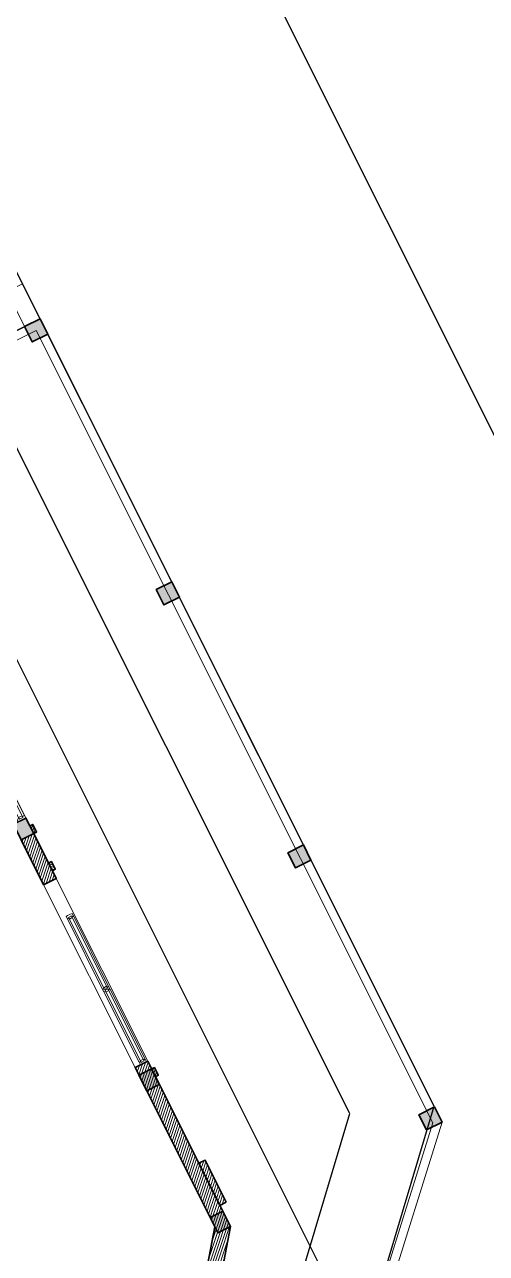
# Model space of a CAD drawing. Header units: millimetres. Extents: x 567980 to 569372, y 2065777 to 2066674.
# Drawn here: x 568902.29 to 568908.16, y 2066346.1 to 2066361.73 of the extents above; entities that cross this region are included whole.
import ezdxf
from ezdxf.xclip import XClip

# ---------------------------------------------------------------- set-up
doc = ezdxf.new("R2010")
doc.units = ezdxf.units.MM
doc.linetypes.add('CENTER', pattern=[3, 1.5, -0.5, 0.5, -0.5])
for name, color, linetype, lineweight in [('A-CAY', 76, 'Continuous', 13), ('A-COT VACH', 2, 'Continuous', 35), ('A-CUA', 25, 'Continuous', 5), ('A-HATCH', 251, 'Continuous', 5), ('A-NET MANH', 8, 'Continuous', 9), ('A-NET THAY', 125, 'Continuous', 18), ('A-TUONG', 255, 'Continuous', 35), ('boDnv', 54, 'Continuous', 25)]:
    doc.layers.add(name, color=color, linetype=linetype, lineweight=lineweight)
for name, color, linetype in [('ChiaLo', 128, 'CENTER'), ('datOlienke', 42, 'Continuous'), ('LogDg', 7, 'Continuous'), ('LoLK', 6, 'Continuous'), ('QH', 7, 'Continuous'), ('ViaHeS', 32, 'Continuous')]:
    doc.layers.add(name, color=color, linetype=linetype)
doc.styles.add('rms', font='romans.shx', dxfattribs={"width": 0.7, "bigfont": 'vns.shx'})
doc.linetypes.add('ADL', pattern='A,0.125,-0.15,["++",rms,S=0.5,R=0,X=0,Y=-0.2245],-1.35,1.125', length=2.75)

# ---------------------------------------------------------------- blocks, each defined once
blk = doc.blocks.new('NEN')
at = {"layer": 'boDnv', "color": 10, "linetype": 'ADL', "ltscale": 0.25}
blk.add_lwpolyline([(183.1000518419314, -44.00051056360826), (207.084434135817, -30.04647894273512), (208.9432025138522, -23.81880578841083), (166.8907636174699, 60.26124556688592), (160.8205677996157, 62.46321092476137), (135.4051013182616, 51.38498669466935), (133.3512845874066, 45.72319474746473), (177.3711863950593, -42.29062090371735)], close=True, dxfattribs=at)
at = {"layer": 'ChiaLo', "ltscale": 5}
blk.add_lwpolyline([(170.5710462371353, -30.92989512812346), (205.0044594099745, -13.70810494013131)], dxfattribs=at)
at = {"layer": 'datOlienke'}
blk.add_lwpolyline([(183.2288064891472, -45.08253165264614), (207.929454328143, -30.71177918626927), (210.0146404663101, -23.72550919861533), (167.6067212887574, 61.06529285456054), (160.7866246973863, 63.53928494360298), (134.6115844668821, 52.12997380155139), (132.2646801321534, 45.66022220952436), (176.6704280944541, -43.12505795946345)], close=True, dxfattribs=at)
at = {"layer": 'LogDg'}
blk.add_lwpolyline([(133.6610587976174, 54.98826172249392), (161.2003116438864, 66.99221287458204, -0.3988576539095415), (171.5519141927361, 63.23716593859717), (214.1338746638503, -21.90161594632082, -0.3958327164805437), (211.0019167545252, -32.39502137852833), (185.0194136062637, -47.51155287865549, -0.4328364540799716), (173.8413816260872, -44.17525505763479), (129.7026714563835, 44.07610717741773, -0.4297380397520337)], format="xyb", close=True, dxfattribs=at)
at = {"layer": 'LoLK'}
for points in [[(205.0044594102073, -13.70810494013131), (202.3205440560123, -8.34185873134993), (185.7746182456613, -16.61726440628991), (188.4585335995071, -21.98351061483845)], [(210.0146404663101, -23.72550919908099), (205.0044594099745, -13.70810493989848), (196.5079029127955, -17.95763758360408), (204.023443931248, -32.9842826819513), (207.9294543283759, -30.71177918720059)]]:
    blk.add_lwpolyline(points, close=True, dxfattribs=at)
at = {"layer": 'ViaHeS'}
blk.add_lwpolyline([(183.2288064891472, -45.08253165264614), (207.929454328143, -30.71177918626927), (210.0146404663101, -23.72550919861533), (167.6067212887574, 61.06529285456054), (160.7866246973863, 63.53928494360298), (134.6115844668821, 52.12997380155139), (132.2646801321534, 45.66022220952436), (176.6704280944541, -43.12505795946345)], close=True, dxfattribs=at)
blk = doc.blocks.new('NEN NO1')
at = {"layer": 'datOlienke'}
blk.add_lwpolyline([(4.684403039282188, 4.990029911976308), (2.88064504833892, 33.50997008080594), (-2.434951908420771, 38.49999999674037), (-97.23954948573373, 38.49999999976717), (-102.5029849235434, 33.50694464612752), (-104.0073882085271, 4.993055354105309), (-99.27082364656962, 0), (-3.492459654808044e-09, -3.725290298461914e-09)], close=True, dxfattribs=at)
at = {"layer": 'LoLK'}
for points in [[(-13.63541182270274, 38.4999999969732), (-19.63541182293557, 38.4999999969732), (-19.63541182340123, 19.99999999674037), (-13.63541182363406, 19.99999999650754)], [(-2.43495190795511, 38.49999999650754), (-13.6354118231684, 38.49999999674037), (-13.63541182363406, 28.9999999969732), (3.165880379965529, 28.99999999604188), (2.880645049503073, 33.50997008034028)]]:
    blk.add_lwpolyline(points, close=True, dxfattribs=at)
blk = doc.blocks.new('*U404')
at = {"layer": 'A-CUA', "color": 32}
for points in [[(60, -40.0000000000291), (45.00000000005821, -40), (45.00000000005821, -18.40746915910089), (0, -18.40746915910089), (0, -40), (0, -40), (0, -81.59253080412093), (0, -81.59253080412093), (0, -103.1850616265758), (45.00000000005821, -103.1850616265758), (45.00000000005821, -81.59253080412093), (60, -81.59253080412093)], [(30, -81.59253080415003), (59.99999999994179, -81.59253080415003), (60, -40.0000000000291), (29.99999999994179, -40.0000000000291)], [(1292.49999782312, -81.59253080415003), (1262.499997823178, -81.59253080415003), (1262.49999782312, -40.0000000000291), (1292.499997823178, -40.0000000000291)], [(1322.49999782309, -81.59253080415003), (1307.499997823061, -81.59253080415003), (1307.499997823003, -40.0000000000291), (1322.499997823119, -40.0000000000291), (1322.499997823119, -18.40746915910089), (1277.499997823062, -18.40746915910089), (1277.499997823033, -40.0000000000291), (1292.499997823178, -40.0000000000291), (1292.49999782312, -81.59253080415003), (1277.499997823062, -81.59253080415003), (1277.499997823062, -103.1850616265758), (1322.499997823119, -103.1850616265758)], [(1307.499997823061, -81.59253080415003), (1337.499997823003, -81.59253080415003), (1337.499997823061, -40.0000000000291), (1307.499997823003, -40.0000000000291)], [(2539.999995646181, -40.0000000000291), (2554.999995646123, -40), (2554.999995646123, -18.40746915910089), (2599.999995646181, -18.40746915910089), (2599.999995646181, -40), (2599.999995646181, -40), (2599.999995646181, -81.59253080412093), (2599.999995646181, -81.59253080412093), (2599.999995646181, -103.1850616265758), (2554.999995646123, -103.1850616265758), (2554.999995646123, -81.59253080412093), (2539.999995646181, -81.59253080412093)], [(2569.999995646181, -81.59253080415003), (2539.999995646239, -81.59253080415003), (2539.999995646181, -40.0000000000291), (2569.999995646239, -40.0000000000291)]]:
    blk.add_lwpolyline(points, close=True, dxfattribs=at)
at = {"layer": 'A-CUA', "color": 37, "lineweight": -2}
for points in [[(45.00000000005821, -18.40746915910089), (1277.499997823062, -18.40746915910089), (1277.499997823062, -40), (45.00000000005821, -40)], [(45.00000000005821, -81.59253080412093), (1277.499997823062, -81.59253080412093), (1277.499997823062, -103.1850616265758), (45.00000000005821, -103.1850616265758)], [(2554.999995646123, -18.40746915910089), (1322.499997823119, -18.40746915910089), (1322.499997823119, -40), (2554.999995646123, -40)], [(2554.999995646123, -81.59253080412093), (1322.499997823119, -81.59253080412093), (1322.499997823119, -103.1850616265758), (2554.999995646123, -103.1850616265758)]]:
    blk.add_lwpolyline(points, close=True, dxfattribs=at)
blk = doc.blocks.new('phào cửa')
at = {"layer": 'A-HATCH'}
h = blk.add_hatch(dxfattribs=at)
h.set_pattern_fill('ANSI31', color=256, scale=250)
h.set_pattern_definition([(45, (-237697.4602021521, 7620.008552273051), (-22.09708691207961, 22.09708691207961), [])])
h.paths.add_polyline_path([(3.222521627321839e-08, 0), (3.222521627321839e-08, 110), (-49.99999996777478, 110), (-49.99999996778206, 5.820766091346741e-11)])
at = {"layer": 'A-TUONG'}
blk.add_lwpolyline([(3.222521627321839e-08, 0), (3.222521627321839e-08, 110), (-49.99999996777478, 110), (-49.99999996778206, 5.820766091346741e-11)], close=True, dxfattribs=at)
blk = doc.blocks.new('*U406')
at = {"layer": 'A-CUA', "color": 32}
for points in [[(60, -40.0000000000291), (45.00000000005821, -40), (45.00000000005821, -9.99998139324059), (0, -9.99998139324059), (0, -40), (0, -40), (0, -90.00001858677939), (0, -90.00001858677939), (0, -120.0000371835189), (45.00000000005821, -120.0000371835189), (45.00000000005821, -90.00001858677939), (60, -90.00001858677939)], [(30, -90.0000185868085), (59.99999999994179, -90.0000185868085), (60, -40.0000000000291), (29.99999999994179, -40.0000000000291)], [(792.4999971316132, -90.0000185868085), (762.4999971316714, -90.0000185868085), (762.4999971316132, -40.0000000000291), (792.4999971316714, -40.0000000000291)], [(822.4999971315837, -90.0000185868085), (807.4999971315546, -90.0000185868085), (807.4999971314963, -40.0000000000291), (822.4999971316128, -40.0000000000291), (822.4999971316128, -9.99998139324059), (777.499997131555, -9.99998139324059), (777.4999971315259, -40.0000000000291), (792.4999971316714, -40.0000000000291), (792.4999971316132, -90.0000185868085), (777.499997131555, -90.0000185868085), (777.499997131555, -120.0000371835189), (822.4999971316128, -120.0000371835189)], [(807.4999971315546, -90.0000185868085), (837.4999971314963, -90.0000185868085), (837.4999971315546, -40.0000000000291), (807.4999971314963, -40.0000000000291)], [(1539.999994263168, -40.0000000000291), (1554.99999426311, -40), (1554.99999426311, -9.99998139324059), (1599.999994263168, -9.99998139324059), (1599.999994263168, -40), (1599.999994263168, -40), (1599.999994263168, -90.00001858677939), (1599.999994263168, -90.00001858677939), (1599.999994263168, -120.0000371835189), (1554.99999426311, -120.0000371835189), (1554.99999426311, -90.00001858677939), (1539.999994263168, -90.00001858677939)], [(1569.999994263168, -90.0000185868085), (1539.999994263226, -90.0000185868085), (1539.999994263168, -40.0000000000291), (1569.999994263226, -40.0000000000291)]]:
    blk.add_lwpolyline(points, close=True, dxfattribs=at)
at = {"layer": 'A-CUA', "color": 37, "lineweight": -2}
for points in [[(45.00000000005821, -9.99998139324059), (777.499997131555, -9.99998139324059), (777.499997131555, -40), (45.00000000005821, -40)], [(45.00000000005821, -90.00001858677939), (777.499997131555, -90.00001858677939), (777.499997131555, -120.0000371835189), (45.00000000005821, -120.0000371835189)], [(1554.99999426311, -9.99998139324059), (822.4999971316128, -9.99998139324059), (822.4999971316128, -40), (1554.99999426311, -40)], [(1554.99999426311, -90.00001858677939), (822.4999971316128, -90.00001858677939), (822.4999971316128, -120.0000371835189), (1554.99999426311, -120.0000371835189)]]:
    blk.add_lwpolyline(points, close=True, dxfattribs=at)
blk = doc.blocks.new('phao cua 1600')
at = {"layer": 'A-TUONG'}
blk.add_blockref('phào cửa', (-3.221975930500776e-08, 909.9999971324578), dxfattribs=at)
at = {"layer": 'A-TUONG', "xscale": -1, "rotation": 180}
blk.add_blockref('phào cửa', (-3.22215782944113e-08, -909.9999971324578), dxfattribs=at)
blk.add_wipeout([(219.9998840663984, 800.0000000130382), (-0.00011613150309131015, 799.9999939725964), (-0.00011615082803473342, -800.0000002905703), (219.99988380726245, -800.0000002905703)]).dxf.layer = 'A-NET MANH'
at = {"layer": 'A-NET THAY'}
blk.add_lwpolyline([(-0.0001161508298537228, -800.0000002905726), (-0.0001161508280347334, 800.0000000130385), (219.9998838072624, 800.0000000130385), (219.9998838072606, -800.0000002905726)], close=True, dxfattribs=at)
at = {"layer": 'A-CUA', "rotation": 90}
blk.add_blockref('*U406', (-10.00009754393614, -800.0000002905726), dxfattribs=at)
blk = doc.blocks.new('A$C1a95cbaf')
at = {"layer": 'A-HATCH'}
h = blk.add_hatch(dxfattribs=at)
h.set_pattern_fill('ANSI31', color=256, scale=300)
h.set_pattern_definition([(45, (-121341.8622845516, 350750.0096866579), (-26.51650429449553, 26.51650429449553), [])])
h.paths.add_polyline_path([(109.9986200973799, 600.0096868644468), (0.02128792818984948, 600.0009020250291), (0.08119684536359273, 0.08961506490595639), (109.9986201197316, 0.09839511895552278)])
at = {"layer": 'A-TUONG', "elevation": -3.299418517631813e-06}
blk.add_lwpolyline([(110.0585290164163, 0.009689248632639647), (0.05852936845622025, 0.0009026157204061747), (-0.001379550580168143, 600.0009002231527), (109.9986200973799, 600.0096868558321)], close=True, dxfattribs=at)
blk = doc.blocks.new('cot 220')
at = {"layer": 'A-COT VACH'}
h = blk.add_hatch(color=256, dxfattribs=at)
h.dxf.hatch_style = 1
h.paths.add_polyline_path([(110.0000037951395, 109.9999999980937), (-109.9999962048605, 109.9999999980937), (-109.9999962048605, -110.0000000019063), (110.0000037951395, -110.0000000019063)])
blk.add_lwpolyline([(-109.9999962048605, -110.0000000019063), (110.0000037951395, -110.0000000019063), (110.0000037951395, 109.9999999980937), (-109.9999962048605, 109.9999999980937)], close=True, dxfattribs=at)
blk = doc.blocks.new('cum dh a3.3.1.6.7')
at = {"layer": 'A-HATCH'}
h = blk.add_hatch(dxfattribs=at)
h.set_pattern_fill('ANSI31', color=256, scale=0.3, angle=-1.272221872585407e-14)
h.set_pattern_definition([(45, (-202.6989716936368, 262.5000389253255), (-0.02651650429449553, 0.02651650429449554), [])])
h.paths.add_polyline_path([(25.99848852213472, 3.904174081981182e-05), (25.99848714191467, 3.904174081981182e-05), (25.99854705110192, -0.599960956024006), (26.10854705097154, -0.5999521696940064), (26.10848714178428, 4.782830365002155e-05), (25.99848852213472, 3.904174081981182e-05), (25.99848851794377, -0.5999609606806189), (25.99854705110192, -0.599960956024006), (25.9984871421475, 3.904174081981182e-05), (25.37848850805312, 3.904197365045547e-05), (25.37848850782029, -0.2199609582312405), (25.77848852239549, -0.2199609584640712), (25.77848850772716, -1.99996105232276), (25.99848850769922, -1.99996105232276), (25.99848850863054, -1.889961055014282), (25.99848839151673, -1.889961055247113), (25.99848839151673, -1.779961055144668)])
h.paths.add_polyline_path([(25.99848852190189, -4.239961166400462), (25.99848852166906, -3.819961049361154), (25.99848839151673, -3.819961049593985), (25.77848850772716, -3.819960958790034), (25.77848851494491, -4.459961166838184), (25.99848852865398, -4.459961166372523), (25.99848852748983, -4.349961166735739), (25.99848852190189, -4.349961166968569)])
h = blk.add_hatch(dxfattribs=at)
h.set_pattern_fill('ANSI31', color=256, scale=0.3, angle=-1.272221872585407e-14)
h.set_pattern_definition([(45, (-102.6989716938697, 612.5000389255583), (-0.02651650429449553, 0.02651650429449554), [])])
h.paths.add_polyline_path([(23.88359347893856, -11.22370227961801), (22.77448375849053, -11.29524656594731), (22.78864728310145, -11.51435057423078), (23.88359347893856, -11.44416003650986)])
h.paths.add_polyline_path([(18.21848850790411, -11.58980099507608), (18.78281507291831, -11.55327971535735), (18.7969785972964, -11.77238372270949), (18.21905893296935, -11.80976417870261)])
h.paths.add_polyline_path([(24.10359347867779, -11.20996065088548), (24.10359347867779, -11.42996065039188), (25.99848852166906, -9.4114360131789), (25.99848852213472, -7.059960842365399), (25.77848852192983, -7.059960841899738), (25.778488521697, -9.324352815980092), (24.00836945860647, -11.20996065088548)])
edge = h.paths.add_edge_path()
edge.add_line((18.54214213765226, -11.45142256445251), (18.54214213765226, -11.43802214204334))
edge.add_line((18.75200898153707, -11.53423419198953), (18.75200898153707, -11.75436554872431))
at = {"layer": 'A-NET THAY', "elevation": -1.651924336660031e-09}
blk.add_lwpolyline([(25.99848852166906, -7.059961162274703), (25.778488521697, -7.059961162274703), (25.778488521697, -4.459961166605353), (25.99848852190189, -4.459961166838184)], close=True, dxfattribs=at)
at = {"layer": 'A-TUONG', "elevation": -4.752530671791894e-10}
blk.add_lwpolyline([(25.77848850772716, -3.819960958790034), (25.99848852190189, -3.819960959022865), (25.99848852865398, -4.459961166372523), (25.77848851494491, -4.459961166838184)], close=True, dxfattribs=at)
at = {"layer": 'A-TUONG'}
blk.add_lwpolyline([(24.10359347867779, -11.20996065088548), (24.10359347867779, -11.42996065039188), (25.99848852166906, -9.4114360131789), (25.99848852213472, -7.059960842365399), (25.77848852192983, -7.059960841899738), (25.778488521697, -9.324352815980092), (24.00836945860647, -11.20996065088548)], close=True, dxfattribs=at)
at = {"layer": 'A-COT VACH', "yscale": 0.001, "zscale": 0.001, "rotation": 359.9999999999999}
for p, xscale in [((25.88848850433715, -7.279960842104629), 0.001), ((25.88848850945942, -9.301436013309285, -5.072564203517627e-09), -0.001)]:
    blk.add_blockref('cot 220', p, dxfattribs=dict(at, xscale=xscale))
at = {"layer": 'A-CUA', "xscale": -0.0009999999999999998, "yscale": 0.0009999999999999998, "zscale": 0.001, "rotation": 270}
blk.add_blockref('*U404', (25.99848852190189, -7.059961162274703), dxfattribs=at)
at = {"layer": 'A-TUONG', "yscale": 0.001, "zscale": 0.001}
for name, p, xscale, rotation in [('phào cửa', (25.99848852190189, -4.349961166968569, -1.651924336714241e-09), -0.001, 359.9999999999999), ('phào cửa', (25.99848852166906, -7.169961162144318, -1.651924336741346e-09), 0.001, 179.9999999999999), ('A$C1a95cbaf', (25.99848852166906, -9.111436013365164), 0.001, 359.9999999999999)]:
    blk.add_blockref(name, p, dxfattribs=dict(at, xscale=xscale, rotation=rotation))
at = {"layer": 'A-TUONG', "xscale": -0.001, "yscale": 0.001, "zscale": 0.001, "rotation": 359.9999999999999}
blk.add_blockref('phao cua 1600', (25.99848839174956, -2.799961052369326), dxfattribs=at)
at = {"layer": 'A-COT VACH', "xscale": 0.001, "yscale": 0.001, "zscale": 0.001, "rotation": 359.9999999999999}
blk.add_blockref('cot 220', (25.88848850433715, -3.709960842272267), dxfattribs=at)
blk = doc.blocks.new('TRU CONG')
at = {"layer": 'A-NET THAY'}
blk.add_lwpolyline([(0, 0), (500, 0), (500, 220), (0, 220)], close=True, dxfattribs=at)
blk = doc.blocks.new('mb-cay40')
at = {"color": 0, "linetype": 'ByBlock'}
for centre, radius, start, end in [((-554.1702589076594, 555.716446676277), 69.85239999999999, 25.45365099951863, 116.6851969996846), ((-426.9131589077006, 693.7752466762759), 54.12369999999999, 146.8150690002197, 244.0193430003837), ((-495.9196589076018, 674.7454466763011), 54.12369999999999, 326.8150690002197, 64.01934300038363), ((-299.5701589075907, 710.3054466762878), 100.1777, 149.4737229998766, 231.7585850006217), ((-447.8704589076224, 682.5084466762783), 100.1777, 329.4737229998766, 51.75858500062168), ((-230.6878589075932, 779.3904466762833), 98.06469999999999, 192.3059549999538, 259.6848969996826), ((-344.058958907699, 662.0099466762913), 98.06469999999999, 12.30595499995376, 79.68489699968265), ((-147.5025589076395, 637.821246676278), 79.6564, 145.524785000142, 220.8327340004014), ((-273.4387589076068, 630.8271466763035), 79.6564, 325.524785000142, 40.83273400040141), ((-136.2343589076481, 736.8957466763095), 62.92479999999998, 125.4093320002077, 202.7100880001333), ((-230.740058907686, 763.8882466762698), 62.92479999999998, 305.4093320002077, 22.71008800013334), ((16.26654109236551, 684.2603466763248), 136.5301, 133.811686000385, 194.307733999988), ((-210.5471589076042, 749.0423466762695), 136.5301, 313.811686000385, 14.30773399998799), ((112.6560410923557, 711.3373466763078), 137.2196, 163.4642290000644, 212.7905639999698), ((48.89724109234521, 562.139746676261), 68.7981, 103.8913859995158, 198.9039470000852), ((-134.2428589076444, 676.0780466762808), 137.2196, 343.4642290000643, 32.79056399996983), ((-32.70725890767062, 606.6362466762985), 68.7981, 283.8913859995158, 18.90394700008519), ((138.3718410924193, 615.5002466762926), 80.63699999999999, 104.100357000399, 168.4650159999594), ((39.71864109238959, 709.8323466762886), 80.63699999999999, 284.100357000399, 348.4650159999595), ((230.3510410923918, 506.037146676299), 141.3623, 100.3005049996434, 160.4476489999013), ((71.86314109229716, 692.4305466762962), 141.3623, 280.3005049996434, 340.4476489999013), ((-694.8229589076363, 365.1617466763128), 95.9612, 210.9482359996829, 290.5783940005535), ((-743.3930589076772, 225.974346676303), 95.9612, 30.9482359996829, 110.5783940005535), ((-680.1407589076553, 301.4285466763176), 101.6635, 69.72013800080484, 135.6489100005381), ((-717.600058907643, 467.8581466763062), 101.6635, 249.7201380008048, 315.6489100005381), ((-653.7485589076532, 502.9852466762604), 44.2471, 163.4933459999228, 274.4697339999847), ((-692.7238589076442, 471.4445466763245), 44.2471, 343.4933459999227, 94.46973399998471), ((-651.1445589076611, 493.6793466763265), 98.14920000000001, 3.318928999847402, 83.19036500059372), ((-541.5223589077068, 596.8183466762894), 98.14920000000001, 183.3189289998474, 263.1903650005937), ((-620.4297589075868, 356.9077466762828), 75.7726, 22.57230600034306, 98.33354300080866), ((-561.4437589076697, 460.9655466763143), 75.7726, 202.5723060003431, 278.3335430008087), ((-522.4680589076888, 648.1498466762605), 69.85239999999999, 205.4536509995186, 296.6851969996846), ((-390.4405589076341, 597.053746676309), 66.85079999999999, 168.8066020001733, 257.6390980002616), ((-470.3303589076386, 544.7297466762902), 66.85079999999999, 348.8066020001733, 77.63909800026163), ((213.0515410923108, 368.6593466762861), 79.60759999999999, 86.02821900006174, 161.3697619999351), ((143.1294410924311, 473.5071466763002), 79.60759999999999, 266.0282190000617, 341.3697619999351), ((259.9547410923115, 520.9738466762719), 76.85969999999999, 122.5817349996012, 207.1799879998302), ((150.1931410923426, 550.6291466762632), 76.85969999999999, 302.5817349996012, 27.17998799983019), ((281.8093410923029, 453.3035466762885), 110.2473, 244.7352629998049, 320.5781150000673), ((319.9207410923555, 283.5921466762593), 110.2473, 64.73526299980486, 140.5781150000674), ((299.7197410923836, 426.0202466763112), 53.529, 59.98145400028278, 155.6675900001146), ((277.7252410923538, 494.4245466762877), 53.529, 239.9814540002828, 335.6675900001146), ((359.2284410923021, 242.1056466762602), 79.1061, 90.25287400078554, 173.52208300028), ((280.2783410924312, 330.1357466762784), 79.1061, 270.2528740007856, 353.5220830002799), ((-736.4670589076995, 276.7996466763216), 75.60229999999999, 224.257649999822, 288.5926610007619), ((-766.5091589076037, 152.3813466762949), 75.60229999999999, 44.25764999982202, 108.5926610007619), ((-659.0736589076696, 39.63904667626048), 110.8102, 100.8761589997203, 165.4479130002026), ((-787.2373589075869, 176.3009466762742), 110.8102, 280.8761589997204, 345.4479130002026), ((-689.6452589076944, -39.14615332373069), 87.35799999999999, 54.97446299936808, 151.3792250002424), ((-716.1905589076923, 74.23634667632723), 87.35799999999999, 234.9744629993681, 331.3792250002423), ((-649.4696589076193, 256.585046676264), 83.90719999999999, 240.5094849996896, 309.291989999972), ((-637.6392589076131, 118.6108466762598), 83.90719999999999, 60.50948499968955, 129.291989999972), ((158.9131410923146, -75.04515332368464), 77.31559999999999, 28.80716499994626, 103.9198800002828), ((208.0612410923932, 37.25554667630786), 77.31559999999999, 208.8071649999463, 283.9198800002828), ((242.9923410922929, 141.0472466762949), 78.02799999999999, 58.87476400066763, 131.2135240002623), ((231.9157410923508, 266.539646676305), 78.02799999999999, 238.8747640006676, 311.2135240002623), ((313.8222410924209, -58.64165332372795), 90.3688, 71.37116600059133, 141.7535400000561), ((271.7177410924342, 82.93484667628945), 90.3688, 251.3711660005913, 321.7535400000561), ((349.6776410924213, 166.3968466762817), 97.6447, 209.1951970002367, 286.7189010004093), ((292.527541092335, 25.24994667626743), 97.6447, 29.19519700023669, 106.7189010004093), ((344.0384410923289, 142.0358466763282), 53.57989999999999, 28.1981360000389, 112.1917869993301), ((371.0219410923892, 216.9645466762668), 53.57989999999999, 208.1981360000389, 292.1917869993301), ((-674.8470589076169, -123.2118533237299), 70.02329999999999, 71.8192460004174, 140.0817599994504), ((-706.7037589076499, -11.75075332372944), 70.02329999999999, 251.8192460004175, 320.0817599994504), ((-557.1729589076713, -163.3047533236968), 77.98479999999999, 113.475291999382, 203.4559599999777), ((-659.7790589075885, -122.8160533237024), 77.98479999999999, 293.475291999382, 23.45595999997768), ((-551.4629589076503, -83.00365332367801), 74.9971, 87.17243399982254, 157.2364690000009), ((-616.9188589076803, 20.92074667628185), 74.9971, 267.1724339998225, 337.2364690000009), ((-604.7676589076873, -147.1679533237184), 106.605, 271.6327640008068, 352.0267889999677), ((-496.1556589076645, -268.5169533236767), 106.605, 91.63276400080674, 172.0267889999677), ((-472.8800589076418, -293.5357533236747), 49.2563, 76.54190599947391, 193.4774260002929), ((-509.3162589076674, -257.1117533236902), 49.2563, 256.541905999474, 13.4774260002929), ((-341.8780589076923, -220.9033533237016), 95.91319999999999, 122.8873139993626, 186.7253339999508), ((-489.2111589075648, -151.593553323728), 95.91319999999999, 302.8873139993626, 6.725333999950768), ((-314.2852589076501, -280.7871533237339), 91.05040000000001, 159.1169869998805, 230.3606240003511), ((-457.4404589076003, -318.4468533237086), 91.05040000000001, 339.1169869998805, 50.36062400035106), ((-220.1570589075855, -348.4649533237389), 108.6658, 122.1169890002436, 201.7275269999994), ((-378.8747589077102, -296.6562533236793), 108.6658, 302.1169890002436, 21.72752699999944), ((-132.5331589076959, -236.0941533236837), 75.353, 148.7876610002004, 221.5977110001933), ((-253.3297589076974, -247.0719533237279), 75.353, 328.7876610002005, 41.59771100019329), ((-61.47215890765074, -280.976453323703), 84.6027, 185.3195600000323, 260.4189679996705), ((-159.7919589076482, -372.2426533237012), 84.6027, 5.31956000003229, 80.41896799967047), ((99.92604109243257, -278.0229533236925), 148.0051, 165.2071100000012, 218.3217489999558), ((-159.2895589076797, -332.0080533237124), 148.0051, 345.2071100000012, 38.32174899995582), ((69.87894109232002, -150.8368533236935), 70.3103, 173.6499809998805, 254.6514450005405), ((-18.61045890764217, -210.8629533236744), 70.3103, 353.6499809998805, 74.65144500054049), ((110.3971410924278, -276.4030533237237), 64.3426, 156.7754189998254, 231.2879720002375), ((11.02814109236351, -301.2369533236779), 64.3426, 336.7754189998254, 51.28797200023745), ((113.3978410923155, -289.9039533237083), 96.71849999999999, 38.69621399990353, 106.2415449999098), ((161.8329410923761, -136.5778533236808), 96.71849999999999, 218.6962139999035, 286.2415449999098), ((132.8601410923875, -212.990753323691), 116.145, 6.548685999897183, 76.89113199944619), ((274.5892410923552, -86.62635332370701), 116.145, 186.5486859998972, 256.8911319994462), ((296.2157410923683, -68.1395533237228), 50.671, 179.2557220000184, 267.628659000778), ((243.4524410924059, -118.1089533236882), 50.671, 359.2557220000184, 87.62865900077804), ((-170.4776589077082, -363.9031533237066), 62.5472, 129.7475050000398, 206.070901000292), ((-266.6537589076324, -343.3009533236764), 62.5472, 309.7475050000398, 26.07090100029198)]:
    blk.add_arc(centre, radius, start, end, dxfattribs=at)
blk = doc.blocks.new('*U334')
at = {"layer": 'A-CAY', "xscale": 0.0005, "yscale": 0.0005, "zscale": 0.0005, "rotation": 296.5718179110141}
blk.add_blockref('mb-cay40', (-0.04405994703096804, -0.1336660716145052), dxfattribs=at)
blk = doc.blocks.new('*U335')
at = {"layer": 'A-NET THAY', "color": 0, "linetype": 'ByBlock', "lineweight": -2, "transparency": 16777216}
for p in [(0, 0), (0.6, 0), (1.2, 0), (1.8, 0)]:
    blk.add_blockref('*U334', p, dxfattribs=at)
blk = doc.blocks.new('MBT1 A18N')
at = {"layer": 'A-NET THAY', "rotation": 180}
blk.add_blockref('*U335', (-0.6697601983323693, 18.0867836556863), dxfattribs=at)
at = {"layer": 'A-NET THAY', "xscale": 0.0009999999999999998, "yscale": 0.0009999999999999998, "zscale": 0.0009999999999999998, "rotation": 180}
blk.add_blockref('TRU CONG', (0, 18.49999601091258), dxfattribs=at)
blk = doc.blocks.new('MBT1 NO1')
at = {"layer": 'LoLK'}
blk.add_blockref('MBT1 A18N', (-13.63541181036271, 20.00000000256114), dxfattribs=at)
ref = blk.add_blockref('cum dh a3.3.1.6.7', (-11.63541181688197, 14.3749999909196), dxfattribs=dict(at, xscale=0.8125000000000004, rotation=90))
XClip(ref).set_block_clipping_path([(18.0000000030268, -14.866152243805118), (26.975294383009896, 0.7600365109974518)])
blk.add_blockref('NEN NO1', (3.492459654808044e-09, 3.725290298461914e-09), dxfattribs=at)
blk = doc.blocks.new('rkg4')
at = {"layer": 'A-NET THAY'}
for points in [[(4.470348358154297e-07, -13827.60353464281), (5.438923835754395e-07, -16833.59753755307), (6009.970084756613, -16453.49394999737), (11000.00000015646, -11137.89699293872), (10999.99999998137, -1.00713805295527e-07), (0, -2.460001269355416e-07), (6.426125764846802e-08, -2000)], [(3820.469334402122, -16561.91008863728), (5996.225200431421, -16424.30331210847), (10970.00000015646, -11126.02201144501), (10969.9999999823, -30.00000010110671), (30.00000000093132, -30.00000024560723), (30.00000006426126, -1999.999999999112)], [(3817.31336481683, -16512.00978948013), (5973.317059887573, -16375.65224896051), (10920.00000015553, -11106.2303756216), (10919.9999999823, -80.0000001017761), (80.00000000279397, -80.00000024493784), (80.00000006519258, -1999.999999997643)], [(110.0000004470348, -13820.64652919267), (110.0000005401671, -16716.4207520052), (5959.572175562382, -16346.46161107162), (10890.00000015553, -11094.35539412788), (10889.99999998324, -110.000000102169), (110.0000000037253, -110.0000002445449), (110.0000000651926, -1999.999999996755)]]:
    blk.add_lwpolyline(points, dxfattribs=at)
blk = doc.blocks.new('CUM CONG A3-A3.1-A6-A7')
at = {"layer": 'QH', "xscale": 0.001, "yscale": 0.001, "zscale": 0.001}
blk.add_blockref('rkg4', (29.00000000919681, -9.313225746154785e-10), dxfattribs=at)
blk = doc.blocks.new('r n2')
at = {"layer": 'A-NET THAY'}
for points in [[(0.5459952568635345, 15094.41820773657), (0.5459952261298895, 17094.41759825975), (9500.54599645827, 17094.41759779595), (9500.545996001922, 5490.279936391045), (4507.490641639568, 226.8444994661259), (0.5459954896941781, -10.94355722598266), (0.5459954431280494, 3004.871400991804)], [(110.5459952568635, 15094.41820773657), (110.5459952279925, 16984.4175982544), (9390.545996453613, 16984.41759780131), (9390.545996003784, 5534.154278322821), (4457.881658456288, 334.3801059775287), (110.5459954878315, 105.0130779246101), (110.545995443128, 3004.871400991804)]]:
    blk.add_lwpolyline(points, dxfattribs=at)
at = {"layer": 'A-COT VACH', "xscale": -1, "rotation": 359.9999999975581}
for p in [(9390.546000357717, 16984.41759780259), (9390.546000357717, 13184.41759780259), (9390.546000357717, 9384.417597802589), (9390.545999801718, 5600.279936397681)]:
    blk.add_blockref('cot 220', p, dxfattribs=at)
blk = doc.blocks.new('MB CONG KHU A')
at = {"layer": 'A-NET THAY', "xscale": 0.001, "yscale": 0.0009847864248098304, "zscale": 0.001, "rotation": 26.57181789912775}
blk.add_blockref('r n2', (156.6391024379991, 98.03554501570761), dxfattribs=at)
at = {"layer": 'LoLK'}
ref = blk.add_blockref('CUM CONG A3-A3.1-A6-A7', (123.1724055062514, 100.1197431974579), dxfattribs=dict(at, rotation=26.57180110630141))
XClip(ref).set_block_clipping_path([(4.656612873077393e-10, 0.0022573473397642374), (29.000000010011718, -1.1641532182693481e-09), (29.00000001047738, -16.83359754504636), (28.642007475020364, -17.977873174240813), (4.119147074175999, -19.215879885014147), (-1.0736700578127056, -14.556867795996368), (-0.7457809168845415, -0.7707536346279085)])

msp = doc.modelspace()

# ---------------------------------------------------------------- block references
at = {"layer": 'boDnv'}
msp.add_blockref('NEN', (568697.4807461541, 2066371.697269554), dxfattribs=at)

# ---------------------------------------------------------------- next in the draw order: block references
at = {"layer": 'LoLK', "rotation": 296.5718179020918}
msp.add_blockref('MBT1 NO1', (568874.1511741842, 2066328.57221157), dxfattribs=at)

# ---------------------------------------------------------------- next in the draw order: block references
at = {"layer": 'LoLK'}
msp.add_blockref('MB CONG KHU A', (568744.8793870007, 2066240.647631037), dxfattribs=at)

doc.saveas('drawing.dxf')
